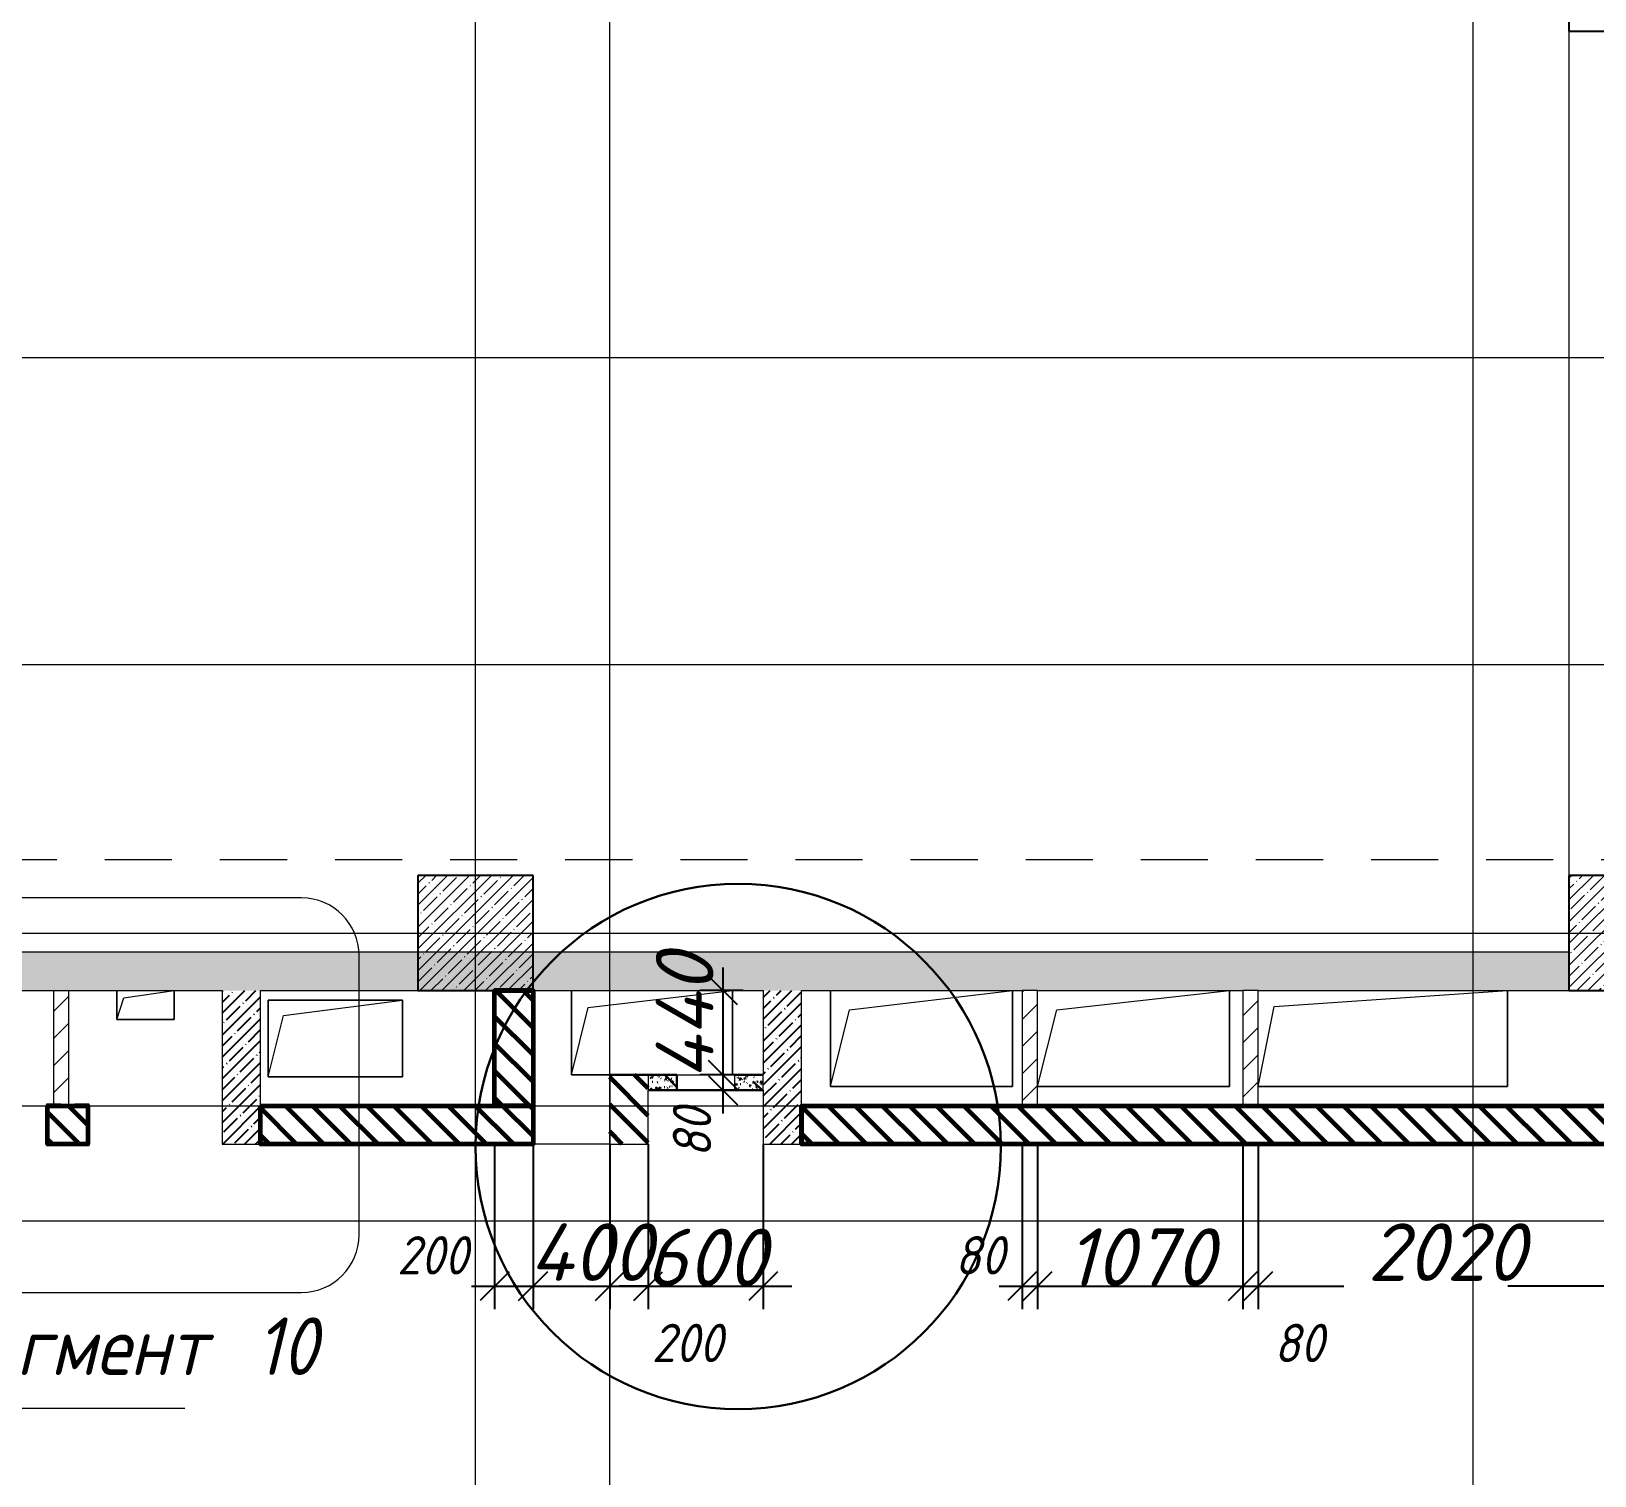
# Model space of a CAD drawing. Header units: millimetres. Extents: x 12986 to 523328, y -9759 to 30092.
# Drawn here: x 453576 to 461725, y 5302 to 12831 of the extents above; entities that cross this region are included whole.
import ezdxf

# ---------------------------------------------------------------- set-up
doc = ezdxf.new("R2010")
doc.units = ezdxf.units.MM
doc.linetypes.add('01 Штриховая _4 мм_', pattern=[600, 350, -250])
for name, color, linetype, lineweight in [('0) ПГП', 1, 'Continuous', 30), ('2) Расчет', 1, 'Continuous', 30), ('5) Блок ячеистый', 160, 'Continuous', 60), ('A-ANNO-DIMS', 7, 'Continuous', 9), ('A-ANNO-SYMB', 7, 'Continuous', 9), ('A-FLOR', 7, 'Continuous', 9), ('A-GENM', 7, 'Continuous', 9), ('A-GENM-1', 7, 'Continuous', 25), ('A-WALL-6', 18, 'Continuous', 13), ('A-WALL-FNSH-2', 7, 'Continuous', 5), ('A-WALL-FNSH-4', 250, 'Continuous', 13), ('A-WALL-PATT-3', 250, 'Continuous', 5), ('G-ANNO-SYMB-1', 7, '01 Штриховая _4 мм_', 9), ('I-WALL', 7, 'Continuous', 5), ('S-COLS', 7, 'Continuous', 9), ('S-COLS-1', 7, 'Continuous', 5), ('S-COLS-2', 7, 'Continuous', 25), ('Оси-1', 7, 'Continuous', 20)]:
    doc.layers.add(name, color=color, linetype=linetype, lineweight=lineweight)
doc.layers.add('0)Допникки кружки', color=7, linetype='Continuous', plot=False)
for name, color, linetype, lineweight, true_color in [('A-WALL-11', 7, 'Continuous', 13, 0x800000), ('A-WALL-3', 7, 'Continuous', 5, 0x000000), ('A-WALL-4', 7, 'Continuous', 25, 0x000000), ('A-WALL-7', 7, 'Continuous', 5, 0x008000), ('A-WALL-9', 7, 'Continuous', 5, 0x0070df), ('A-WALL-FNSH-3', 7, 'Continuous', 13, 0x008000)]:
    doc.layers.add(name, color=color, linetype=linetype, lineweight=lineweight, true_color=true_color)
doc.styles.add('ISOCPEUR_I_2', font='isocpeui.ttf', dxfattribs={"height": 300})
doc.styles.add('ISOCPEUR_I_3', font='isocpeui.ttf', dxfattribs={"width": 0.9, "height": 200})
doc.dimstyles.new('ISO-2_0_0_9К_СРЕДНИЙ', dxfattribs={"dimscale": 304.8, "dimtxt": 199.196235, "dimasz": 0.492126, "dimexe": 0.393701, "dimexo": 0, "dimgap": 0, "dimtad": 1, "dimdec": 0, "dimzin": 0, "dimdsep": 46, "dimtxsty": 'ISOCPEUR_I_2', "dimblk1": 'OBLIQUE', "dimblk2": 'OBLIQUE', "dimsah": 1, "dimcen": 0.09, "dimdle": 0.393701, "dimazin": 0, "dimtfac": 1, "dimtdec": 4, "dimtix": 1, "dimtmove": 2, "dimatfit": 3, "dimfxl": 1, "dimtvp": 1, "dimtolj": 1, "dimtzin": 0, "dimarcsym": 2})
doc.dimstyles.new('ISO-2_0_0_9К_СРЕДНИЙ_1', dxfattribs={"dimscale": 304.8, "dimtxt": 199.196235, "dimasz": 0.492126, "dimexe": 0.393701, "dimexo": 0, "dimgap": 0, "dimtad": 1, "dimdec": 0, "dimzin": 0, "dimdsep": 46, "dimtxsty": 'ISOCPEUR_I_3', "dimblk1": 'OBLIQUE', "dimblk2": 'OBLIQUE', "dimsah": 1, "dimcen": 0.09, "dimdle": 0.393701, "dimazin": 0, "dimtfac": 1, "dimtdec": 4, "dimtix": 1, "dimtmove": 2, "dimatfit": 3, "dimfxl": 1, "dimtvp": 1, "dimtolj": 1, "dimtzin": 0, "dimarcsym": 2})
doc.dimstyles.new('ISO-2_0_0_9К_СРЕДНИЙ_2', dxfattribs={"dimscale": 304.8, "dimtxt": 199.196235, "dimasz": 0.492126, "dimexe": 0.393701, "dimexo": 0, "dimgap": 0, "dimtad": 1, "dimdec": 0, "dimzin": 0, "dimdsep": 46, "dimtxsty": 'ISOCPEUR_I_2', "dimblk1": 'OBLIQUE', "dimblk2": 'OBLIQUE', "dimsah": 1, "dimcen": 0.09, "dimdle": 0.393701, "dimazin": 0, "dimtfac": 1, "dimtdec": 4, "dimtix": 1, "dimtmove": 0, "dimatfit": 3, "dimfxl": 1, "dimtvp": 1, "dimtolj": 1, "dimtzin": 0, "dimarcsym": 2})
pattern_1 = [(135, (395430.81, -3869.25), (-70.71068, -70.71068), [])]
pattern_2 = [(45, (395430.81, -3869.25), (-57.02463, 57.02463), []), (45, (395487.83, -3869.25), (-57.02463, 57.02463), [100.806, -20.161, 3.353, -16.808])]
pattern_3 = [(45, (395430.81, -3869.25), (-70.71068, 70.71068), [])]

# ---------------------------------------------------------------- blocks, each defined once
blk = doc.blocks.new('AR_Отверстие прямоугольное _в плите_ - AR_Отверстие прямоугольное _в плите_-24470276-АР1_1_Кладочный план 3 этажа')
at = {"layer": 'A-GENM'}
for p, q in [((-150, 75), (-150, -75)), ((-150, -75), (-112.5, 37.5)), ((-112.5, 37.5), (150, 75)), ((150, -75), (150, 75)), ((-150, -75), (150, -75))]:
    blk.add_line(p, q, dxfattribs=at)
blk = doc.blocks.new('AR_Отверстие прямоугольное _в плите_ - AR_Отверстие прямоугольное _в плите_-24509922-АР1_1_Кладочный план 3 этажа')
at = {"layer": 'A-GENM'}
for p, q in [((350, 200), (-350, 200)), ((-350, 200), (-350, -200)), ((-270, 120), (350, 200)), ((350, -200), (350, 200)), ((-350, -200), (-270, 120)), ((-350, -200), (350, -200))]:
    blk.add_line(p, q, dxfattribs=at)
blk = doc.blocks.new('AR_Отверстие прямоугольное _в плите_ - AR_Отверстие прямоугольное _в плите_-24537618-АР1_1_Кладочный план 3 этажа')
at = {"layer": 'A-GENM'}
for p, q in [((-420, 220), (-420, -220)), ((-332, 132), (420, 220)), ((420, -220), (420, 220)), ((-420, -220), (-332, 132)), ((-420, -220), (-220, -220))]:
    blk.add_line(p, q, dxfattribs=at)
blk = doc.blocks.new('AR_Отверстие прямоугольное _в плите_ - AR_Отверстие прямоугольное _в плите_-24511954-АР1_1_Кладочный план 3 этажа')
at = {"layer": 'A-GENM'}
for p, q in [((-475, 250), (-475, -250)), ((-375, 150), (475, 250)), ((475, -250), (475, 250)), ((-475, -250), (-375, 150)), ((-475, -250), (475, -250))]:
    blk.add_line(p, q, dxfattribs=at)
blk = doc.blocks.new('AR_Отверстие прямоугольное _в плите_ - AR_Отверстие прямоугольное _в плите_-24469331-АР1_1_Кладочный план 3 этажа')
at = {"layer": 'A-GENM'}
for p, q in [((-400, 150), (500, 250)), ((500, -250), (500, 250)), ((-500, -250), (-400, 150)), ((-500, -250), (500, -250))]:
    blk.add_line(p, q, dxfattribs=at)
blk = doc.blocks.new('AR_Отверстие прямоугольное _в плите_ - AR_Отверстие прямоугольное _в плите_-24538170-АР1_1_Кладочный план 3 этажа')
at = {"layer": 'A-GENM'}
for p, q in [((-566.7, 166.7), (650, 250)), ((650, -250), (650, 250)), ((-650, -250), (-566.7, 166.7)), ((-650, -250), (650, -250))]:
    blk.add_line(p, q, dxfattribs=at)
blk = doc.blocks.new('Колонна_Несущая_Прямоугольное сечение - 600х600-V49-АР1_1_Кладочный план 3 этажа')
at = {"layer": 'S-COLS-1'}
h = blk.add_hatch(dxfattribs=at)
h.set_pattern_fill('FP_32', color=256, style=0, pattern_type=2)
h.set_pattern_definition([(45, (-66460, -12000), (-57.02463, 57.02463), []), (45, (-66402.975, -12000), (-57.02463, 57.02463), [100.806, -20.161, 3.353, -16.808])])
h.paths.add_polyline_path([(-300, -300), (300, -300), (300, 300), (-300, 300)], flags=0)
at = {"layer": 'S-COLS-2'}
for p, q in [((300, 300), (-300, 300)), ((-300, 300), (-300, -300)), ((300, -300), (300, 300)), ((-300, -300), (300, -300))]:
    blk.add_line(p, q, dxfattribs=at)
blk = doc.blocks.new('Фахверк_СКБ_Уголок - Ф-18_1_200х3550 h_все крепления развернуты-28533997-АР1_1_Кладочный план 3 этажа')
at = {"layer": 'A-GENM-1'}
for p, q in [((200, 156), (125, 156)), ((125, 156), (125, 81)), ((131, 81), (131, 150)), ((131, 150), (200, 150)), ((200, 150), (200, 156)), ((125, 81), (131, 81)), ((131, 19), (125, 19)), ((125, 19), (125, -56)), ((131, -50), (131, 19)), ((125, -56), (200, -56)), ((200, -50), (131, -50)), ((200, -56), (200, -50))]:
    blk.add_line(p, q, dxfattribs=at)
blk = doc.blocks.new('План этажа - длина полки 8 мм-17663127-АР1_1_Кладочный план 3 этажа')
at = {"layer": 'A-ANNO-SYMB'}
blk.add_line((-4, 0.001), (4, 0.001), dxfattribs=at)
blk = doc.blocks.new('_Oblique')
at = {"color": 0, "linetype": 'ByBlock', "lineweight": -2}
blk.add_line((-0.5, -0.5), (0.5, 0.5), dxfattribs=at)
blk = doc.blocks.new('*D3724')
at = {"layer": 'A-ANNO-DIMS', "color": 0, "lineweight": -2, "transparency": 16777216}
for p, q in [((455990.8, 7027.7), (455990.8, 6169.6)), ((456190.8, 7027.7), (456190.8, 6169.6)), ((455870.8, 6289.6), (456310.8, 6289.6))]:
    blk.add_line(p, q, dxfattribs=at)
at = {"layer": 'Defpoints', "color": 0, "transparency": 16777216}
for p in [(455990.8, 7027.7), (456190.8, 7027.7), (456190.8, 6289.6)]:
    blk.add_point(p, dxfattribs=at)
at = {"layer": 'A-ANNO-DIMS', "color": 0, "lineweight": -2, "transparency": 16777216, "xscale": 150, "yscale": 150, "zscale": 150, "rotation": 180}
blk.add_blockref('_Oblique', (455990.8, 6289.6), dxfattribs=at)
at = {"layer": 'A-ANNO-DIMS', "color": 0, "lineweight": -2, "transparency": 16777216, "xscale": 150, "yscale": 150, "zscale": 150}
blk.add_blockref('_Oblique', (456190.8, 6289.6), dxfattribs=at)
at = {"layer": 'A-ANNO-DIMS', "color": 0, "transparency": 16777216, "insert": (455481.8, 6550.9), "char_height": 200, "width": 455.087, "attachment_point": 1, "line_spacing_factor": 1.149209, "style": 'ISOCPEUR_I_3'}
blk.add_mtext('\\A1;200', dxfattribs=at)
blk = doc.blocks.new('*D3725')
at = {"layer": 'A-ANNO-DIMS', "color": 0, "lineweight": -2, "transparency": 16777216}
for p, q in [((456190.8, 7027.7), (456190.8, 6169.6)), ((456590.8, 7027.7), (456590.8, 6169.6)), ((456070.8, 6289.6), (456710.8, 6289.6))]:
    blk.add_line(p, q, dxfattribs=at)
at = {"layer": 'Defpoints', "color": 0, "transparency": 16777216}
for p in [(456190.8, 7027.7), (456590.8, 7027.7), (456590.8, 6289.6)]:
    blk.add_point(p, dxfattribs=at)
at = {"layer": 'A-ANNO-DIMS', "color": 0, "lineweight": -2, "transparency": 16777216, "xscale": 150, "yscale": 150, "zscale": 150, "rotation": 180}
blk.add_blockref('_Oblique', (456190.8, 6289.6), dxfattribs=at)
at = {"layer": 'A-ANNO-DIMS', "color": 0, "lineweight": -2, "transparency": 16777216, "xscale": 150, "yscale": 150, "zscale": 150}
blk.add_blockref('_Oblique', (456590.8, 6289.6), dxfattribs=at)
at = {"layer": 'A-ANNO-DIMS', "color": 0, "transparency": 16777216, "insert": (456172.2, 6617.5), "char_height": 300, "width": 473.474, "attachment_point": 1, "line_spacing_factor": 1.149209, "style": 'ISOCPEUR_I_2'}
blk.add_mtext('\\A1;400', dxfattribs=at)
blk = doc.blocks.new('*D3726')
at = {"layer": 'A-ANNO-DIMS', "color": 0, "lineweight": -2, "transparency": 16777216}
for p, q in [((456590.8, 7027.7), (456590.8, 6169.6)), ((456790.8, 7030.7), (456790.8, 6169.6)), ((456470.8, 6289.6), (456910.8, 6289.6))]:
    blk.add_line(p, q, dxfattribs=at)
at = {"layer": 'Defpoints', "color": 0, "transparency": 16777216}
for p in [(456590.8, 7027.7), (456790.8, 7030.7), (456790.8, 6289.6)]:
    blk.add_point(p, dxfattribs=at)
at = {"layer": 'A-ANNO-DIMS', "color": 0, "lineweight": -2, "transparency": 16777216, "xscale": 150, "yscale": 150, "zscale": 150, "rotation": 180}
blk.add_blockref('_Oblique', (456590.8, 6289.6), dxfattribs=at)
at = {"layer": 'A-ANNO-DIMS', "color": 0, "lineweight": -2, "transparency": 16777216, "xscale": 150, "yscale": 150, "zscale": 150}
blk.add_blockref('_Oblique', (456790.8, 6289.6), dxfattribs=at)
at = {"layer": 'A-ANNO-DIMS', "color": 0, "transparency": 16777216, "insert": (456809.7, 6094.1), "char_height": 200, "width": 455.087, "attachment_point": 1, "line_spacing_factor": 1.149209, "style": 'ISOCPEUR_I_3'}
blk.add_mtext('\\A1;200', dxfattribs=at)
blk = doc.blocks.new('*D3727')
at = {"layer": 'A-ANNO-DIMS', "color": 0, "lineweight": -2, "transparency": 16777216}
for p, q in [((456790.8, 7030.7), (456790.8, 6169.6)), ((457390.8, 7030.7), (457390.8, 6169.6)), ((456790.8, 6289.6), (456640.8, 6289.6)), ((456790.8, 6289.6), (457390.8, 6289.6)), ((457390.8, 6289.6), (457540.8, 6289.6))]:
    blk.add_line(p, q, dxfattribs=at)
at = {"layer": 'Defpoints', "color": 0, "transparency": 16777216}
for p in [(456790.8, 7030.7), (457390.8, 7030.7), (457390.8, 6289.6)]:
    blk.add_point(p, dxfattribs=at)
at = {"layer": 'A-ANNO-DIMS', "color": 0, "lineweight": -2, "transparency": 16777216, "xscale": 150, "yscale": 150, "zscale": 150}
blk.add_blockref('_Oblique', (456790.8, 6289.6), dxfattribs=at)
at = {"layer": 'A-ANNO-DIMS', "color": 0, "lineweight": -2, "transparency": 16777216, "xscale": 150, "yscale": 150, "zscale": 150, "rotation": 180}
blk.add_blockref('_Oblique', (457390.8, 6289.6), dxfattribs=at)
at = {"layer": 'A-ANNO-DIMS', "color": 0, "transparency": 16777216, "insert": (457090.8, 6439.6), "char_height": 300, "width": 455.087, "attachment_point": 5, "style": 'ISOCPEUR_I_2'}
blk.add_mtext('\\A1;600', dxfattribs=at)
blk = doc.blocks.new('*D3728')
at = {"layer": 'A-ANNO-DIMS', "color": 0, "lineweight": -2, "transparency": 16777216}
for p, q in [((458740.6, 7027.7), (458740.6, 6169.6)), ((458820.6, 7027.7), (458820.6, 6169.6)), ((458620.6, 6289.6), (458940.6, 6289.6))]:
    blk.add_line(p, q, dxfattribs=at)
at = {"layer": 'Defpoints', "color": 0, "transparency": 16777216}
for p in [(458740.6, 7027.7), (458820.6, 7027.7), (458820.6, 6289.6)]:
    blk.add_point(p, dxfattribs=at)
at = {"layer": 'A-ANNO-DIMS', "color": 0, "lineweight": -2, "transparency": 16777216, "xscale": 150, "yscale": 150, "zscale": 150, "rotation": 180}
blk.add_blockref('_Oblique', (458740.6, 6289.6), dxfattribs=at)
at = {"layer": 'A-ANNO-DIMS', "color": 0, "lineweight": -2, "transparency": 16777216, "xscale": 150, "yscale": 150, "zscale": 150}
blk.add_blockref('_Oblique', (458820.6, 6289.6), dxfattribs=at)
at = {"layer": 'A-ANNO-DIMS', "color": 0, "transparency": 16777216, "insert": (458389.4, 6550.9), "char_height": 200, "width": 303.391, "attachment_point": 1, "line_spacing_factor": 1.149209, "style": 'ISOCPEUR_I_3'}
blk.add_mtext('\\A1;80', dxfattribs=at)
blk = doc.blocks.new('*D3729')
at = {"layer": 'A-ANNO-DIMS', "color": 0, "lineweight": -2, "transparency": 16777216}
for p, q in [((458820.6, 7027.7), (458820.6, 6169.6)), ((459890.6, 7027.7), (459890.6, 6169.6)), ((458700.6, 6289.6), (460010.6, 6289.6))]:
    blk.add_line(p, q, dxfattribs=at)
at = {"layer": 'Defpoints', "color": 0, "transparency": 16777216}
for p in [(458820.6, 7027.7), (459890.6, 7027.7), (459890.6, 6289.6)]:
    blk.add_point(p, dxfattribs=at)
at = {"layer": 'A-ANNO-DIMS', "color": 0, "lineweight": -2, "transparency": 16777216, "xscale": 150, "yscale": 150, "zscale": 150, "rotation": 180}
blk.add_blockref('_Oblique', (458820.6, 6289.6), dxfattribs=at)
at = {"layer": 'A-ANNO-DIMS', "color": 0, "lineweight": -2, "transparency": 16777216, "xscale": 150, "yscale": 150, "zscale": 150}
blk.add_blockref('_Oblique', (459890.6, 6289.6), dxfattribs=at)
at = {"layer": 'A-ANNO-DIMS', "color": 0, "transparency": 16777216, "insert": (459355.6, 6441.5), "char_height": 300, "width": 560.814, "attachment_point": 5, "style": 'ISOCPEUR_I_2'}
blk.add_mtext('\\A1;1070', dxfattribs=at)
blk = doc.blocks.new('*D3730')
at = {"layer": 'A-ANNO-DIMS', "color": 0, "lineweight": -2, "transparency": 16777216}
for p, q in [((459890.6, 7027.7), (459890.6, 6169.6)), ((459970.6, 7027.7), (459970.6, 6169.6)), ((459770.6, 6289.6), (460090.6, 6289.6))]:
    blk.add_line(p, q, dxfattribs=at)
at = {"layer": 'Defpoints', "color": 0, "transparency": 16777216}
for p in [(459890.6, 7027.7), (459970.6, 7027.7), (459970.6, 6289.6)]:
    blk.add_point(p, dxfattribs=at)
at = {"layer": 'A-ANNO-DIMS', "color": 0, "lineweight": -2, "transparency": 16777216, "xscale": 150, "yscale": 150, "zscale": 150, "rotation": 180}
blk.add_blockref('_Oblique', (459890.6, 6289.6), dxfattribs=at)
at = {"layer": 'A-ANNO-DIMS', "color": 0, "lineweight": -2, "transparency": 16777216, "xscale": 150, "yscale": 150, "zscale": 150}
blk.add_blockref('_Oblique', (459970.6, 6289.6), dxfattribs=at)
at = {"layer": 'A-ANNO-DIMS', "color": 0, "transparency": 16777216, "insert": (460053.4, 6094.1), "char_height": 200, "width": 303.391, "attachment_point": 1, "line_spacing_factor": 1.149209, "style": 'ISOCPEUR_I_3'}
blk.add_mtext('\\A1;80', dxfattribs=at)
blk = doc.blocks.new('*D3731')
at = {"layer": 'A-ANNO-DIMS', "color": 0, "lineweight": -2, "transparency": 16777216}
for p, q in [((459970.6, 7027.7), (459970.6, 6169.6)), ((461990.8, 7030.7), (461990.8, 6169.6)), ((459850.6, 6289.6), (460417, 6289.6)), ((462110.8, 6289.6), (461271.7, 6289.6))]:
    blk.add_line(p, q, dxfattribs=at)
at = {"layer": 'Defpoints', "color": 0, "transparency": 16777216}
for p in [(459970.6, 7027.7), (461990.8, 7030.7), (461990.8, 6289.6)]:
    blk.add_point(p, dxfattribs=at)
at = {"layer": 'A-ANNO-DIMS', "color": 0, "lineweight": -2, "transparency": 16777216, "xscale": 150, "yscale": 150, "zscale": 150, "rotation": 180}
blk.add_blockref('_Oblique', (459970.6, 6289.6), dxfattribs=at)
at = {"layer": 'A-ANNO-DIMS', "color": 0, "lineweight": -2, "transparency": 16777216, "xscale": 150, "yscale": 150, "zscale": 150}
blk.add_blockref('_Oblique', (461990.8, 6289.6), dxfattribs=at)
at = {"layer": 'A-ANNO-DIMS', "color": 0, "transparency": 16777216, "insert": (460541, 6617.5), "char_height": 300, "width": 606.782, "attachment_point": 1, "line_spacing_factor": 1.149209, "style": 'ISOCPEUR_I_2'}
blk.add_mtext('\\A1;2020', dxfattribs=at)
blk = doc.blocks.new('*D3734')
at = {"layer": 'A-ANNO-DIMS', "color": 0, "lineweight": -2, "transparency": 16777216}
for p, q in [((457181, 7950.7), (457181, 7270.7)), ((457287.1, 7830.7), (457061, 7830.7)), ((457287.1, 7390.7), (457061, 7390.7))]:
    blk.add_line(p, q, dxfattribs=at)
at = {"layer": 'Defpoints', "color": 0, "transparency": 16777216}
for p in [(457287.1, 7830.7), (457181, 7390.7), (457287.1, 7390.7)]:
    blk.add_point(p, dxfattribs=at)
at = {"layer": 'A-ANNO-DIMS', "color": 0, "lineweight": -2, "transparency": 16777216, "xscale": 150, "yscale": 150, "zscale": 150}
for p, rotation in [((457181, 7830.7), 90), ((457181, 7390.7), 270)]:
    blk.add_blockref('_Oblique', p, dxfattribs=dict(at, rotation=rotation))
at = {"layer": 'A-ANNO-DIMS', "color": 0, "transparency": 16777216, "insert": (456831.3, 7365.7), "char_height": 300, "width": 491.861, "attachment_point": 1, "rotation": 90, "line_spacing_factor": 1.149209, "style": 'ISOCPEUR_I_2'}
blk.add_mtext('\\A1;440', dxfattribs=at)
blk = doc.blocks.new('*D3735')
at = {"layer": 'A-ANNO-DIMS', "color": 0, "lineweight": -2, "transparency": 16777216}
for p, q in [((457181, 7510.7), (457181, 7190.7)), ((457287.1, 7390.7), (457061, 7390.7)), ((457287.1, 7310.7), (457061, 7310.7))]:
    blk.add_line(p, q, dxfattribs=at)
at = {"layer": 'Defpoints', "color": 0, "transparency": 16777216}
for p in [(457287.1, 7390.7), (457181, 7310.7), (457287.1, 7310.7)]:
    blk.add_point(p, dxfattribs=at)
at = {"layer": 'A-ANNO-DIMS', "color": 0, "lineweight": -2, "transparency": 16777216, "xscale": 150, "yscale": 150, "zscale": 150}
for p, rotation in [((457181, 7390.7), 90), ((457181, 7310.7), 270)]:
    blk.add_blockref('_Oblique', p, dxfattribs=dict(at, rotation=rotation))
at = {"layer": 'A-ANNO-DIMS', "color": 0, "transparency": 16777216, "insert": (456919.7, 6960.7), "char_height": 200, "width": 303.391, "attachment_point": 1, "rotation": 90, "line_spacing_factor": 1.149209, "style": 'ISOCPEUR_I_3'}
blk.add_mtext('\\A1;80', dxfattribs=at)

msp = doc.modelspace()

# ---------------------------------------------------------------- hatches: boundary and pattern name
h = msp.add_hatch()
h.set_pattern_fill('FP_4', color=256, style=0, pattern_type=2)
h.set_pattern_definition(pattern_2)
h.paths.add_polyline_path([(458740.61846, 7830.74628), (461590.80855, 7830.74629), (461590.80855, 8030.74628), (450190.80855, 8030.74628), (450190.80855, 7830.74628), (457590.80855, 7830.74628)], flags=0)
h = msp.add_hatch()
h.set_pattern_fill('FP_4', color=256, style=0, pattern_type=2)
h.set_pattern_definition(pattern_2)
h.paths.add_polyline_path([(454570.80852, 7030.74628), (454770.80852, 7030.74628), (454770.80852, 7830.74628), (454570.80852, 7830.74628)], flags=0)
h = msp.add_hatch()
h.set_pattern_fill('FP_4', color=256, style=0, pattern_type=2)
h.set_pattern_definition(pattern_2)
h.paths.add_polyline_path([(457590.80855, 7030.74628), (457590.80855, 7830.74628), (457390.80855, 7830.74628), (457390.80855, 7030.74628)], flags=0)
at = {"layer": '0) ПГП'}
h = msp.add_hatch(dxfattribs=at)
h.set_pattern_fill('FP_6', color=256, style=0, pattern_type=2)
h.set_pattern_definition([(50, (395430.81, -3869.254), (72.873764, -6.37607), [7.62, -83.82]), (355, (395430.81, -3869.25), (-14.09699, 76.42244), [6.096, -67.056]), (100.451, (395436.88, -3869.785), (58.776964, 70.04687), [6.476, -71.236]), (46.184, (395430.81, -3848.93), (108.43142, -16.81745), [11.43, -125.73]), (96.636, (395439.84, -3850.33), (94.961, 98.97089), [9.714, -106.854]), (351.184, (395430.81, -3848.93), (94.96227, 98.97018), [9.144, -100.584]), (21, (395440.97, -3854.014), (60.64565, -40.90654), [7.62, -83.82]), (326, (395440.97, -3854.01), (24.72083, 73.67493), [6.096, -67.056]), (71.451, (395446.02, -3857.42), (85.36689, 32.76874), [6.476, -71.236]), (37.5, (395430.809, -3869.254), (1.235525, 33.822432), [3.353, -62.89, 3.353, -64.719, -67.31]), (37.5, (395430.809, -3869.254), (1.235525, 33.822432), [-134.315, 3.353, -63.957]), (7.5, (395430.81, -3869.254), (26.728146, 40.07255), [3.353, -35.458, 3.353, -61.366, -25.654]), (7.5, (395430.81, -3869.254), (26.728146, 40.07255), [-103.53, 3.353, -22.301]), (327.5, (395408.152, -3869.254), (54.236318, -2.292117), [3.353, -22.047, 3.353, -75.895, -105.156]), (327.5, (395408.152, -3869.254), (54.236318, -2.292117), [-104.648, 3.353, -101.803]), (317.5, (395397.99, -3869.254), (59.25158, 10.17014), [3.353, -29.667, 3.353, -49.276, -74.676]), (317.5, (395397.99, -3869.254), (59.25158, 10.17014), [-85.649, 3.353, -71.323])])
h.paths.add_polyline_path([(457390.80855, 7310.74641), (457390.80855, 7390.74641), (457240.80855, 7390.74641), (457240.80855, 7310.74641)], flags=0)
h.paths.add_polyline_path([(456940.80855, 7310.74641), (456940.80855, 7390.74641), (456790.80855, 7390.74641), (456790.80855, 7310.74641)], flags=0)
h = msp.add_hatch(dxfattribs=at)
h.set_pattern_fill('FP_7', color=256, style=0, pattern_type=2)
h.set_pattern_definition([(135, (395430.8, -3869.25), (-142.5612, -142.5612), []), (135, (395573.37, -3869.25), (-142.5612, -142.5612), [252.016, -50.403, 3.353, -47.05])])
h.paths.add_polyline_path([(457390.80855, 7310.74641), (457390.80855, 7390.74641), (457240.80855, 7390.74641), (457240.80855, 7310.74641)], flags=0)
h.paths.add_polyline_path([(456940.80855, 7310.74641), (456940.80855, 7390.74641), (456790.80855, 7390.74641), (456790.80855, 7310.74641)], flags=0)
at = {"layer": '5) Блок ячеистый'}
h = msp.add_hatch(dxfattribs=at)
h.set_pattern_fill('FP_1', color=256, style=0, pattern_type=2)
h.set_pattern_definition(pattern_1)
h.paths.add_polyline_path([(455990.80855, 7230.74642), (456190.80855, 7230.74642), (456190.80855, 7830.74628), (455990.80855, 7830.74628)], flags=0)
h = msp.add_hatch(dxfattribs=at)
h.set_pattern_fill('FP_1', color=256, style=0, pattern_type=2)
h.set_pattern_definition(pattern_1)
h.paths.add_polyline_path([(456790.80855, 7030.74642), (456790.80855, 7390.74641), (456590.80855, 7390.74641), (456590.80855, 7030.74642), (456646.63531, 7030.74642)], flags=0)
h = msp.add_hatch(dxfattribs=at)
h.set_pattern_fill('FP_1', color=256, style=0, pattern_type=2)
h.set_pattern_definition(pattern_1)
h.paths.add_polyline_path([(452809.62212, 7030.74642), (452960.62212, 7030.74642), (452960.62212, 7230.74642), (452740.62212, 7230.74642), (452740.62212, 7030.74642)], flags=0)
h.paths.add_polyline_path([(453660.62212, 7030.74642), (453870.80852, 7030.74642), (453870.80852, 7230.74642), (453660.62212, 7230.74642), (453660.62212, 7072.57359)], flags=0)
h.paths.add_polyline_path([(451830.80852, 7030.74642), (452040.62212, 7030.74642), (452040.62212, 7230.74642), (451830.80852, 7230.37363), (451830.80852, 7031.1192)], flags=0)
h = msp.add_hatch(dxfattribs=at)
h.set_pattern_fill('FP_1', color=256, style=0, pattern_type=2)
h.set_pattern_definition(pattern_1)
h.paths.add_polyline_path([(456190.80852, 7030.74642), (456190.80852, 7230.74642), (454770.80852, 7230.74642), (454770.80852, 7030.74642)], flags=0)
h = msp.add_hatch(dxfattribs=at)
h.set_pattern_fill('FP_1', color=256, style=0, pattern_type=2)
h.set_pattern_definition(pattern_1)
h.paths.add_polyline_path([(461990.80855, 7030.74642), (461990.80855, 7230.74642), (457590.80855, 7230.74642), (457590.80855, 7030.74642), (459354.33563, 7030.74642)], flags=0)
at = {"layer": 'A-WALL-PATT-3'}
h = msp.add_hatch(dxfattribs=at)
h.set_pattern_fill('FP_5', color=256, style=0, pattern_type=2)
h.set_pattern_definition(pattern_3)
h.paths.add_polyline_path([(453729.62212, 7230.74642), (453771.04839, 7230.74642), (453771.04839, 7830.74628), (453691.04839, 7830.74628), (453691.04839, 7236.74642), (453729.62212, 7236.74642)], flags=0)
h = msp.add_hatch(dxfattribs=at)
h.set_pattern_fill('FP_5', color=256, style=0, pattern_type=2)
h.set_pattern_definition(pattern_3)
h.paths.add_polyline_path([(458740.61846, 7230.74642), (458820.61846, 7230.74642), (458820.61846, 7830.74628), (458740.61846, 7830.74628)], flags=0)
h = msp.add_hatch(dxfattribs=at)
h.set_pattern_fill('FP_5', color=256, style=0, pattern_type=2)
h.set_pattern_definition(pattern_3)
h.paths.add_polyline_path([(459890.61846, 7230.74642), (459970.61846, 7230.74642), (459970.61846, 7830.74628), (459890.61846, 7830.74628)], flags=0)
at = {"layer": 'S-COLS-1'}
h = msp.add_hatch(dxfattribs=at)
h.set_pattern_fill('FP_4', color=256, style=0, pattern_type=2)
h.set_pattern_definition(pattern_2)
h.paths.add_polyline_path([(455590.80855, 7830.74629), (456190.80855, 7830.74629), (456190.80855, 8430.74629), (455590.80855, 8430.74629)], flags=0)

# ---------------------------------------------------------------- linework, layer by layer
at = {"layer": '0) ПГП'}
for p, q in [((456940.80855, 7390.74641), (456590.80855, 7390.74641)), ((456940.80855, 7310.74641), (456940.80855, 7390.74641)), ((457390.80855, 7390.74641), (457240.80855, 7390.74641)), ((457240.80855, 7310.74641), (457390.80855, 7310.74641))]:
    msp.add_line(p, q, dxfattribs=at)
at = {"layer": '0)Допникки кружки', "color": 1, "lineweight": 30}
msp.add_circle((457260.19414, 7018.13204), 1369.38563, dxfattribs=at)
at = {"layer": '2) Расчет'}
msp.add_line((456790.80855, 7310.74641), (457390.80855, 7310.74641), dxfattribs=at)
at = {"layer": '5) Блок ячеистый'}
for p, q in [((456190.80855, 7830.74628), (455990.80855, 7830.74628)), ((457590.80855, 7230.74642), (457590.80855, 7030.74642))]:
    msp.add_line(p, q, dxfattribs=at)
for points in [[(456190.80855, 7230.74642), (455990.80855, 7230.74642), (455990.80855, 7830.74629), (456190.80855, 7830.74629)], [(453660.62212, 7230.74642), (453870.80852, 7230.74642), (453870.80852, 7030.74642), (453660.62212, 7030.74642)], [(454770.80852, 7230.74642), (456190.80852, 7230.74642), (456190.80852, 7030.74642), (454770.80852, 7030.74642)], [(461990.80855, 7030.74629), (457590.80855, 7030.74629), (457590.80855, 7230.74641), (461990.80855, 7230.74641)]]:
    msp.add_lwpolyline(points, close=True, dxfattribs=at)
at = {"layer": 'A-ANNO-SYMB'}
for p, q in [((454984.48257, 8313.43051), (450823.43064, 8313.43051)), ((455284.48257, 6557.76445), (455284.48257, 8013.43051)), ((450823.43064, 6257.76445), (454984.48257, 6257.76445)), ((452735.05475, 5653.73445), (453575.58775, 5653.73445))]:
    msp.add_line(p, q, dxfattribs=at)
for centre, start, end in [((454984.48257, 8013.43051), 0, 90), ((454984.48257, 6557.76445), 270, 0)]:
    msp.add_arc(centre, 300, start, end, dxfattribs=at)
at = {"layer": 'A-FLOR'}
for p, q in [((461590.80855, 12830.74635), (461590.80855, 8430.74629)), ((454020.80852, 7680.74628), (454020.80852, 7830.74628)), ((454320.80852, 7830.74628), (454320.80852, 7680.74628)), ((456390.80854, 7390.74628), (456390.80854, 7830.74628)), ((457230.80854, 7830.74628), (457230.80854, 7390.74641)), ((457740.80846, 7330.74628), (457740.80846, 7830.74628)), ((458690.80846, 7830.74628), (458690.80846, 7330.74628)), ((459820.61846, 7830.74628), (459820.61846, 7330.74628)), ((461270.61846, 7830.7462), (461270.61846, 7330.7462)), ((454810.80852, 7780.74629), (455510.80852, 7780.74629)), ((454810.80852, 7380.74629), (454810.80852, 7780.74629)), ((455510.80852, 7780.74629), (455510.80852, 7380.74629)), ((454320.80852, 7680.74628), (454020.80852, 7680.74628)), ((455510.80852, 7380.74629), (454810.80852, 7380.74629)), ((456590.80855, 7390.74628), (456390.80854, 7390.74628)), ((458690.80846, 7330.74628), (457740.80846, 7330.74628)), ((459820.61846, 7330.74628), (458820.61846, 7330.74628)), ((461270.61846, 7330.7462), (459970.61846, 7330.7462))]:
    msp.add_line(p, q, dxfattribs=at)
at = {"layer": 'A-WALL-11'}
msp.add_line((389220.80855, 7230.74641), (521382.43658, 7230.74641), dxfattribs=at)
at = {"layer": 'A-WALL-3'}
for p, q in [((461590.80855, 8030.74628), (450190.80855, 8030.74628)), ((451130.80852, 7830.74628), (454570.80852, 7830.74628)), ((454570.80852, 7830.74628), (454570.80852, 7030.74628)), ((454770.80852, 7030.74628), (454770.80852, 7830.74628)), ((454770.80852, 7830.74628), (455990.80855, 7830.74628)), ((456190.80855, 7830.74628), (457390.80855, 7830.74628)), ((457390.80855, 7830.74628), (457390.80855, 7390.74641)), ((457590.80855, 7230.74642), (457590.80855, 7830.74628)), ((457590.80855, 7830.74628), (458740.61846, 7830.74628)), ((458820.61846, 7830.74628), (459890.61846, 7830.74628)), ((459970.61846, 7830.74628), (461590.80855, 7830.74628)), ((457390.80855, 7310.74641), (457390.80855, 7030.74628)), ((454570.80852, 7030.74628), (454770.80852, 7030.74628)), ((457390.80855, 7030.74628), (457590.80855, 7030.74628))]:
    msp.add_line(p, q, dxfattribs=at)
at = {"layer": 'A-WALL-4'}
for p, q in [((458740.61846, 7230.74642), (458820.61846, 7230.74642)), ((459890.61846, 7230.74642), (459970.61846, 7230.74642))]:
    msp.add_line(p, q, dxfattribs=at)
at = {"layer": 'A-WALL-6'}
msp.add_line((457390.80855, 7310.74641), (457390.80855, 7390.74641), dxfattribs=at)
at = {"layer": 'A-WALL-7'}
for p, q in [((458820.61846, 7830.74628), (458740.61846, 7830.74628)), ((459970.61846, 7830.74628), (459890.61846, 7830.74628))]:
    msp.add_line(p, q, dxfattribs=at)
at = {"layer": 'A-WALL-9'}
msp.add_line((456790.80855, 7390.74641), (456790.80855, 7310.74641), dxfattribs=at)
at = {"layer": 'A-WALL-FNSH-2'}
for p, q in [((455990.80855, 7830.74628), (455990.80855, 7230.74642)), ((456190.80855, 7230.74642), (456190.80855, 7830.74628)), ((456590.80855, 7390.74641), (456590.80855, 7030.74642)), ((456790.80855, 7030.74642), (456790.80855, 7310.74641)), ((453801.80852, 7230.74642), (453729.62212, 7230.74642)), ((455990.80855, 7230.74642), (454770.80852, 7230.74642)), ((456190.80852, 7030.74642), (456190.80852, 7230.74642)), ((458740.61846, 7230.74642), (457590.80855, 7230.74642)), ((459890.61846, 7230.74642), (458820.61846, 7230.74642)), ((461990.80855, 7230.74642), (459970.61846, 7230.74642)), ((453660.62212, 7161.74642), (453660.62212, 7099.74642)), ((453870.80852, 7099.74642), (453870.80852, 7161.74642)), ((453729.62212, 7030.74642), (453801.80852, 7030.74642)), ((454770.80852, 7030.74642), (456190.80852, 7030.74642)), ((456590.80855, 7030.74642), (456790.80855, 7030.74642)), ((457590.80855, 7030.74642), (461990.80855, 7030.74642))]:
    msp.add_line(p, q, dxfattribs=at)
at = {"layer": 'A-WALL-FNSH-3'}
for p, q in [((453691.04839, 7830.74628), (453691.04839, 7236.74642)), ((453771.04839, 7230.74642), (453771.04839, 7830.74628)), ((458740.61846, 7830.74628), (458740.61846, 7230.74642)), ((458820.61846, 7230.74642), (458820.61846, 7830.74628)), ((459890.61846, 7830.74628), (459890.61846, 7230.74642)), ((459970.61846, 7230.74642), (459970.61846, 7830.74628))]:
    msp.add_line(p, q, dxfattribs=at)
at = {"layer": 'A-WALL-FNSH-4'}
msp.add_line((457240.80855, 7390.74641), (457240.80855, 7310.74641), dxfattribs=at)
at = {"layer": 'G-ANNO-SYMB-1'}
msp.add_line((438359.01269, 8514.02489), (522235.85803, 8514.02489), dxfattribs=at)
at = {"layer": 'I-WALL'}
for p, q in [((456940.80855, 7390.74641), (457240.80855, 7390.74641)), ((457240.80855, 7310.74641), (456940.80855, 7310.74641)), ((456190.80855, 7230.74642), (456590.80855, 7230.74642)), ((456590.80855, 7030.74642), (456190.80852, 7030.74642))]:
    msp.add_line(p, q, dxfattribs=at)
at = {"layer": 'S-COLS-2'}
for p, q in [((461590.80855, 13430.74635), (461590.80855, 12830.74635)), ((461590.80855, 12830.74635), (461990.80855, 12830.74635)), ((456190.80855, 8430.74629), (455590.80855, 8430.74629)), ((455590.80855, 8430.74629), (455590.80855, 7830.74629)), ((456190.80855, 7830.74629), (456190.80855, 8430.74629)), ((455590.80855, 7830.74629), (456190.80855, 7830.74629))]:
    msp.add_line(p, q, dxfattribs=at)
at = {"layer": 'Оси-1'}
for p, q in [((455890.80852, -8019.25359), (455890.80852, 24767.68957)), ((456590.80852, -8019.25359), (456590.80852, 24767.68957)), ((461090.80852, -8019.25359), (461090.80852, 24767.68957)), ((389220.80855, 11130.74641), (521382.43658, 11130.74641)), ((389220.80855, 9530.74641), (521382.43658, 9530.74641)), ((389220.80855, 8130.74641), (521382.43658, 8130.74641)), ((389220.80855, 6630.74641), (521382.43658, 6630.74641))]:
    msp.add_line(p, q, dxfattribs=at)

# ---------------------------------------------------------------- block references
at = {"layer": 'A-ANNO-SYMB', "xscale": 99.99999999999993, "yscale": 99.99999999999993, "zscale": 99.99999999999993}
msp.add_blockref('План этажа - длина полки 8 мм-17663127-АР1_1_Кладочный план 3 этажа', (453975.5851, 5653.73445), dxfattribs=at)
at = {"layer": 'A-GENM'}
for name, p in [('AR_Отверстие прямоугольное _в плите_ - AR_Отверстие прямоугольное _в плите_-24470276-АР1_1_Кладочный план 3 этажа', (454170.80852, 7755.74628)), ('AR_Отверстие прямоугольное _в плите_ - AR_Отверстие прямоугольное _в плите_-24537618-АР1_1_Кладочный план 3 этажа', (456810.80854, 7610.74628)), ('AR_Отверстие прямоугольное _в плите_ - AR_Отверстие прямоугольное _в плите_-24511954-АР1_1_Кладочный план 3 этажа', (458215.80846, 7580.74628)), ('AR_Отверстие прямоугольное _в плите_ - AR_Отверстие прямоугольное _в плите_-24469331-АР1_1_Кладочный план 3 этажа', (459320.61846, 7580.74628)), ('AR_Отверстие прямоугольное _в плите_ - AR_Отверстие прямоугольное _в плите_-24538170-АР1_1_Кладочный план 3 этажа', (460620.61846, 7580.7462)), ('AR_Отверстие прямоугольное _в плите_ - AR_Отверстие прямоугольное _в плите_-24509922-АР1_1_Кладочный план 3 этажа', (455160.80852, 7580.74629))]:
    msp.add_blockref(name, p, dxfattribs=at)
at = {"layer": 'A-GENM-1'}
msp.add_blockref('Фахверк_СКБ_Уголок - Ф-18_1_200х3550 h_все крепления развернуты-28533997-АР1_1_Кладочный план 3 этажа', (453529.62212, 7080.74642), dxfattribs=at)
at = {"layer": 'A-GENM-1', "rotation": 180}
msp.add_blockref('Фахверк_СКБ_Уголок - Ф-18_1_200х3550 h_все крепления развернуты-28533997-АР1_1_Кладочный план 3 этажа', (454001.80852, 7180.74642), dxfattribs=at)
at = {"layer": 'S-COLS'}
msp.add_blockref('Колонна_Несущая_Прямоугольное сечение - 600х600-V49-АР1_1_Кладочный план 3 этажа', (461890.80855, 8130.74629), dxfattribs=at)

# ---------------------------------------------------------------- texts
at = {"layer": 'A-ANNO-SYMB', "char_height": 300, "attachment_point": 1, "style": 'ISOCPEUR_I_3'}
for s, insert, width in [('Фрагмент', (452853.18844, 6127.08941), 2085.1891875), (' 10', (454573.64157, 6127.08941), 598.8605625)]:
    msp.add_mtext(s, dxfattribs=dict(at, insert=insert, width=width))

# ---------------------------------------------------------------- dimensions: what is measured, and where the dimension line sits
at = {"layer": 'A-ANNO-DIMS'}
for base, p1, p2, dimstyle, override, picture, middle in [((457181.03818, 7390.74641), (457287.1042, 7830.74628), (457287.1042, 7390.74641), 'ISO-2_0_0_9К_СРЕДНИЙ', {"dimpost": '<>', "dimfxl": 439.999869}, '*D3734', (457031.3402, 7611.63703)), ((457181.03818, 7310.74641), (457287.1042, 7390.74641), (457287.1042, 7310.74641), 'ISO-2_0_0_9К_СРЕДНИЙ_1', {"dimpost": '<>', "dimfxl": 80}, '*D3735', (457053.08036, 7112.37729))]:
    dim = msp.add_linear_dim(base=base, p1=p1, p2=p2, angle=90, dimstyle=dimstyle, override=override, dxfattribs=at)
    dim.commit()
    dim.dimension.update_dxf_attribs({"geometry": picture, "text_midpoint": middle, "dimtype": 160, "text_rotation": 90})
for base, p1, p2, dimstyle, override, picture, middle in [((456190.80855, 6289.56774), (455990.80855, 7027.69842), (456190.80855, 7027.69828), 'ISO-2_0_0_9К_СРЕДНИЙ_1', {"dimpost": '<>', "dimfxl": 200}, '*D3724', (455709.37333, 6417.52556)), ((456590.80855, 6289.56774), (456190.80855, 7027.69828), (456590.80855, 7027.69828), 'ISO-2_0_0_9К_СРЕДНИЙ', {"dimpost": '<>', "dimfxl": 400}, '*D3725', (456408.95199, 6417.52556)), ((456790.80855, 6289.56774), (456590.80855, 7027.69828), (456790.80855, 7030.74642), 'ISO-2_0_0_9К_СРЕДНИЙ_1', {"dimpost": '<>', "dimfxl": 200.023226}, '*D3726', (457037.23405, 5960.74147)), ((458820.61846, 6289.56774), (458740.61846, 7027.69828), (458820.61846, 7027.69828), 'ISO-2_0_0_9К_СРЕДНИЙ_1', {"dimpost": '<>', "dimfxl": 80}, '*D3728', (458541.05715, 6417.52556)), ((459970.61846, 6289.56774), (459890.61846, 7027.69842), (459970.61846, 7027.69842), 'ISO-2_0_0_9К_СРЕДНИЙ_1', {"dimpost": '<>', "dimfxl": 80}, '*D3730', (460205.13353, 5960.74147)), ((461990.80855, 6289.56774), (459970.61846, 7027.69842), (461990.80855, 7030.74629), 'ISO-2_0_0_9К_СРЕДНИЙ', {"dimpost": '<>', "dimfxl": 2020.192387}, '*D3731', (460844.34722, 6417.52556))]:
    dim = msp.add_linear_dim(base=base, p1=p1, p2=p2, dimstyle=dimstyle, override=override, dxfattribs=at)
    dim.commit()
    dim.dimension.update_dxf_attribs({"geometry": picture, "text_midpoint": middle, "dimtype": 160})
for base, p1, p2, override, picture, middle in [((457390.80855, 6289.56774), (456790.80855, 7030.74642), (457390.80855, 7030.74628), {"dimpost": '<>', "dimfxl": 600}, '*D3727', (457090.80855, 6439.56774)), ((459890.61846, 6289.56774), (458820.61846, 7027.69828), (459890.61846, 7027.69842), {"dimpost": '<>', "dimfxl": 1070}, '*D3729', (459355.61846, 6441.49956))]:
    dim = msp.add_linear_dim(base=base, p1=p1, p2=p2, dimstyle='ISO-2_0_0_9К_СРЕДНИЙ_2', override=override, dxfattribs=at)
    dim.commit()
    dim.dimension.update_dxf_attribs({"geometry": picture, "text_midpoint": middle})

doc.saveas('drawing.dxf')
